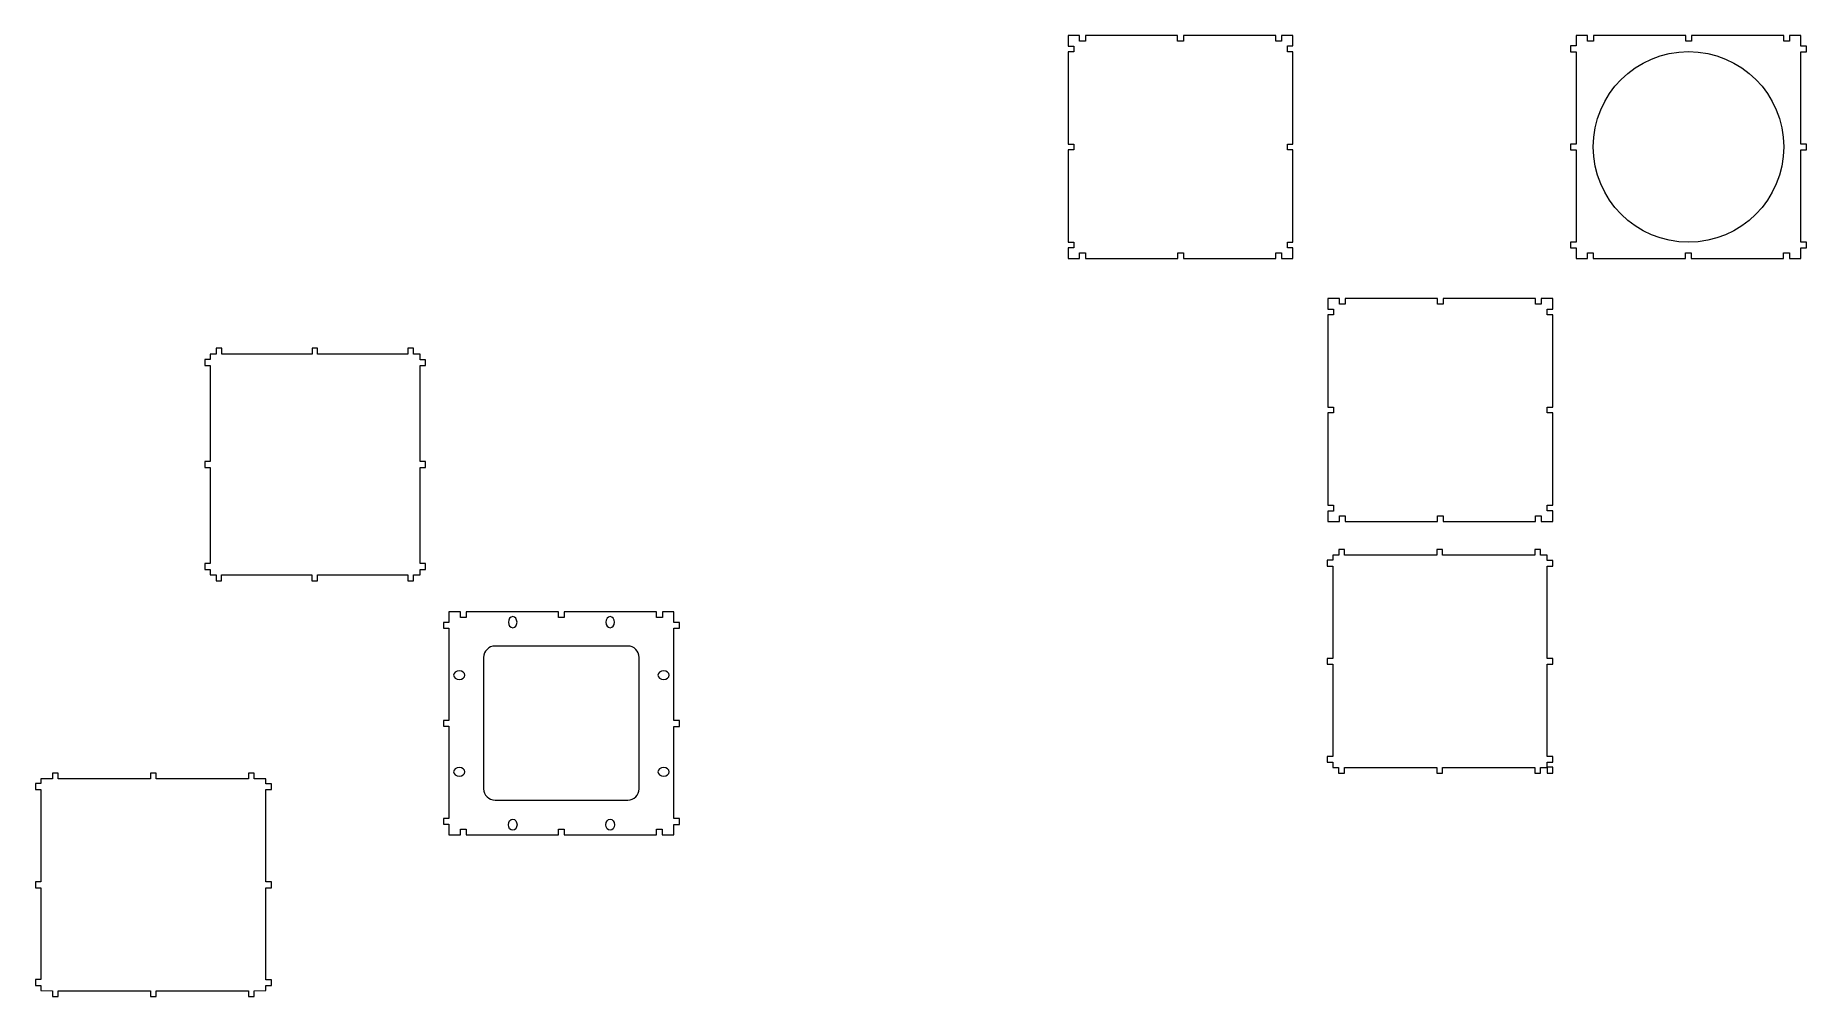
# Model space of a CAD drawing. Header units: millimetres. Extents: x -754 to 175, y -384 to 120.
import ezdxf

# ---------------------------------------------------------------- set-up
doc = ezdxf.new("R2010")
doc.units = ezdxf.units.MM
doc.header["$MEASUREMENT"] = 0
doc.layers.add('Camada 1', color=7, linetype='Continuous')

msp = doc.modelspace()

# ---------------------------------------------------------------- linework, layer by layer
at = {"layer": 'Camada 1', "lineweight": 20}
msp.add_lwpolyline([(38.9021, -266.9861), (41.8565, -266.9861), (41.8565, -263.9861), (38.9021, -263.9861), (38.9021, -266.9861)], close=True, dxfattribs=at)
msp.add_ellipse((113.0296, 61.5568), major_axis=(0, 50), ratio=1, dxfattribs=at)
at = {"layer": 'Camada 1', "lineweight": 9}
for centre in [(-503.881, -294.1129), (-452.7477, -294.1129)]:
    msp.add_ellipse(centre, major_axis=(0, 2.925), ratio=0.77087179, dxfattribs=at)
at = {"layer": 'Camada 1', "lineweight": 20}
for points in [[(-212.4806, 120.0568), (-212.4806, 120.0568), (-206.4333, 120.0568), (-206.4333, 120.0568), (-206.4333, 120.0568), (-206.4333, 120.0568), (-206.4333, 117.1022), (-206.4333, 117.1022), (-206.4333, 117.1022), (-206.4333, 117.1022), (-203.4333, 117.1022), (-203.4333, 117.1022), (-203.4333, 117.1022), (-203.4333, 117.1022), (-203.4333, 120.0568), (-203.4333, 120.0568), (-203.4333, 120.0568), (-203.4333, 120.0568), (-154.9982, 120.0568), (-154.9982, 120.0568), (-154.9982, 120.0568), (-154.9982, 120.0568), (-154.9982, 117.1022), (-154.9982, 117.1022), (-154.9982, 117.1022), (-154.9982, 117.1022), (-151.9982, 117.1022), (-151.9982, 117.1022), (-151.9982, 117.1022), (-151.9982, 117.1022), (-151.9982, 120.0568), (-151.9982, 120.0568), (-151.9982, 120.0568), (-151.9982, 120.0568), (-103.5632, 120.0568), (-103.5632, 120.0568), (-103.5632, 120.0568), (-103.5632, 120.0568), (-103.5632, 117.1022), (-103.5632, 117.1022), (-103.5632, 117.1022), (-103.5632, 117.1022), (-100.5632, 117.1022), (-100.5632, 117.1022), (-100.5632, 117.1022), (-100.5632, 117.1022), (-100.5632, 120.0568), (-100.5632, 120.0568), (-100.5632, 120.0568), (-100.5632, 120.0568), (-94.5021, 120.0568), (-94.5021, 120.0568), (-94.5021, 120.0568), (-94.5021, 120.0568), (-94.5021, 114.5094), (-94.5021, 114.5094), (-94.5021, 114.5094), (-94.5021, 114.5094), (-97.4351, 114.5094), (-97.4351, 114.5094), (-97.4351, 114.5094), (-97.4351, 114.5094), (-97.4351, 111.5094), (-97.4351, 111.5094), (-97.4351, 111.5094), (-97.4351, 111.5094), (-94.5021, 111.5094), (-94.5021, 111.5094), (-94.5021, 111.5094), (-94.5021, 111.5094), (-94.5021, 63.0743), (-94.5021, 63.0743), (-94.5021, 63.0743), (-94.5021, 63.0743), (-97.4351, 63.0743), (-97.4351, 63.0743), (-97.4351, 63.0743), (-97.4351, 63.0743), (-97.4351, 60.0743), (-97.4351, 60.0743), (-97.4351, 60.0743), (-97.4351, 60.0743), (-94.5021, 60.0743), (-94.5021, 60.0743), (-94.5021, 60.0743), (-94.5021, 60.0743), (-94.5021, 11.6393), (-94.5021, 11.6393), (-94.5021, 11.6393), (-94.5021, 11.6393), (-97.4351, 11.6393), (-97.4351, 11.6393), (-97.4351, 11.6393), (-97.4351, 11.6393), (-97.4351, 8.6393), (-97.4351, 8.6393), (-97.4351, 8.6393), (-97.4351, 8.6393), (-94.5021, 8.6393), (-94.5021, 8.6393), (-94.5021, 8.6393), (-94.5021, 8.6393), (-94.5021, 3.0568), (-94.5021, 3.0568), (-94.5021, 3.0568), (-94.5021, 3.0568), (-100.5494, 3.0568), (-100.5494, 3.0568), (-100.5494, 3.0568), (-100.5494, 3.0568), (-100.5494, 6.0114), (-100.5494, 6.0114), (-100.5494, 6.0114), (-100.5494, 6.0114), (-103.5494, 6.0114), (-103.5494, 6.0114), (-103.5494, 6.0114), (-103.5494, 6.0114), (-103.5494, 3.0568), (-103.5494, 3.0568), (-103.5494, 3.0568), (-103.5494, 3.0568), (-151.9845, 3.0568), (-151.9845, 3.0568), (-151.9845, 3.0568), (-151.9845, 3.0568), (-151.9845, 6.0114), (-151.9845, 6.0114), (-151.9845, 6.0114), (-151.9845, 6.0114), (-154.9845, 6.0114), (-154.9845, 6.0114), (-154.9845, 6.0114), (-154.9845, 6.0114), (-154.9845, 3.0568), (-154.9845, 3.0568), (-154.9845, 3.0568), (-154.9845, 3.0568), (-203.4195, 3.0568), (-203.4195, 3.0568), (-203.4195, 3.0568), (-203.4195, 3.0568), (-203.4195, 6.0114), (-203.4195, 6.0114), (-203.4195, 6.0114), (-203.4195, 6.0114), (-206.4195, 6.0114), (-206.4195, 6.0114), (-206.4195, 6.0114), (-206.4195, 6.0114), (-206.4195, 3.0568), (-206.4195, 3.0568), (-206.4195, 3.0568), (-206.4195, 3.0568), (-212.4806, 3.0568), (-212.4806, 3.0568), (-212.4806, 3.0568), (-212.4806, 3.0568), (-212.4806, 8.6042), (-212.4806, 8.6042), (-212.4806, 8.6042), (-212.4806, 8.6042), (-209.5259, 8.6042), (-209.5259, 8.6042), (-209.5259, 8.6042), (-209.5259, 8.6042), (-209.5259, 11.6042), (-209.5259, 11.6042), (-209.5259, 11.6042), (-209.5259, 11.6042), (-212.4806, 11.6042), (-212.4806, 11.6042), (-212.4806, 11.6042), (-212.4806, 11.6042), (-212.4806, 60.0393), (-212.4806, 60.0393), (-212.4806, 60.0393), (-212.4806, 60.0393), (-209.5259, 60.0393), (-209.5259, 60.0393), (-209.5259, 60.0393), (-209.5259, 60.0393), (-209.5259, 63.0393), (-209.5259, 63.0393), (-209.5259, 63.0393), (-209.5259, 63.0393), (-212.4806, 63.0393), (-212.4806, 63.0393), (-212.4806, 63.0393), (-212.4806, 63.0393), (-212.4806, 111.4743), (-212.4806, 111.4743), (-212.4806, 111.4743), (-212.4806, 111.4743), (-209.5259, 111.4743), (-209.5259, 111.4743), (-209.5259, 111.4743), (-209.5259, 111.4743), (-209.5259, 114.4743), (-209.5259, 114.4743), (-209.5259, 114.4743), (-209.5259, 114.4743), (-212.4806, 114.4743), (-212.4806, 114.4743), (-212.4806, 114.4743), (-212.4806, 114.4743), (-212.4806, 120.0568), (-212.4806, 120.0568)], [(54.0295, 120.0568), (54.0295, 120.0568), (60.1121, 120.0568), (60.1121, 120.0568), (60.1121, 120.0568), (60.1121, 120.0568), (60.1121, 117.1022), (60.1121, 117.1022), (60.1121, 117.1022), (60.1121, 117.1022), (63.1121, 117.1022), (63.1121, 117.1022), (63.1121, 117.1022), (63.1121, 117.1022), (63.1121, 120.0568), (63.1121, 120.0568), (63.1121, 120.0568), (63.1121, 120.0568), (111.5471, 120.0568), (111.5471, 120.0568), (111.5471, 120.0568), (111.5471, 120.0568), (111.5471, 117.1022), (111.5471, 117.1022), (111.5471, 117.1022), (111.5471, 117.1022), (114.5471, 117.1022), (114.5471, 117.1022), (114.5471, 117.1022), (114.5471, 117.1022), (114.5471, 120.0568), (114.5471, 120.0568), (114.5471, 120.0568), (114.5471, 120.0568), (162.9822, 120.0568), (162.9822, 120.0568), (162.9822, 120.0568), (162.9822, 120.0568), (162.9822, 117.1022), (162.9822, 117.1022), (162.9822, 117.1022), (162.9822, 117.1022), (165.9822, 117.1022), (165.9822, 117.1022), (165.9822, 117.1022), (165.9822, 117.1022), (165.9822, 120.0568), (165.9822, 120.0568), (165.9822, 120.0568), (165.9822, 120.0568), (172.0295, 120.0568), (172.0295, 120.0568), (172.0295, 120.0568), (172.0295, 120.0568), (172.0295, 114.4743), (172.0295, 114.4743), (172.0295, 114.4743), (172.0295, 114.4743), (174.9842, 114.4743), (174.9842, 114.4743), (174.9842, 114.4743), (174.9842, 114.4743), (174.9842, 111.4743), (174.9842, 111.4743), (174.9842, 111.4743), (174.9842, 111.4743), (172.0295, 111.4743), (172.0295, 111.4743), (172.0295, 111.4743), (172.0295, 111.4743), (172.0295, 63.0393), (172.0295, 63.0393), (172.0295, 63.0393), (172.0295, 63.0393), (174.9842, 63.0393), (174.9842, 63.0393), (174.9842, 63.0393), (174.9842, 63.0393), (174.9842, 60.0393), (174.9842, 60.0393), (174.9842, 60.0393), (174.9842, 60.0393), (172.0295, 60.0393), (172.0295, 60.0393), (172.0295, 60.0393), (172.0295, 60.0393), (172.0295, 11.6042), (172.0295, 11.6042), (172.0295, 11.6042), (172.0295, 11.6042), (174.9842, 11.6042), (174.9842, 11.6042), (174.9842, 11.6042), (174.9842, 11.6042), (174.9842, 8.6042), (174.9842, 8.6042), (174.9842, 8.6042), (174.9842, 8.6042), (172.0295, 8.6042), (172.0295, 8.6042), (172.0295, 8.6042), (172.0295, 8.6042), (172.0295, 3.0568), (172.0295, 3.0568), (172.0295, 3.0568), (172.0295, 3.0568), (165.9469, 3.0568), (165.9469, 3.0568), (165.9469, 3.0568), (165.9469, 3.0568), (165.9469, 6.0114), (165.9469, 6.0114), (165.9469, 6.0114), (165.9469, 6.0114), (162.9469, 6.0114), (162.9469, 6.0114), (162.9469, 6.0114), (162.9469, 6.0114), (162.9469, 3.0568), (162.9469, 3.0568), (162.9469, 3.0568), (162.9469, 3.0568), (114.5119, 3.0568), (114.5119, 3.0568), (114.5119, 3.0568), (114.5119, 3.0568), (114.5119, 6.0114), (114.5119, 6.0114), (114.5119, 6.0114), (114.5119, 6.0114), (111.5119, 6.0114), (111.5119, 6.0114), (111.5119, 6.0114), (111.5119, 6.0114), (111.5119, 3.0568), (111.5119, 3.0568), (111.5119, 3.0568), (111.5119, 3.0568), (63.0768, 3.0568), (63.0768, 3.0568), (63.0768, 3.0568), (63.0768, 3.0568), (63.0768, 6.0114), (63.0768, 6.0114), (63.0768, 6.0114), (63.0768, 6.0114), (60.0768, 6.0114), (60.0768, 6.0114), (60.0768, 6.0114), (60.0768, 6.0114), (60.0768, 3.0568), (60.0768, 3.0568), (60.0768, 3.0568), (60.0768, 3.0568), (54.0295, 3.0568), (54.0295, 3.0568), (54.0295, 3.0568), (54.0295, 3.0568), (54.0295, 8.6393), (54.0295, 8.6393), (54.0295, 8.6393), (54.0295, 8.6393), (51.075, 8.6393), (51.075, 8.6393), (51.075, 8.6393), (51.075, 8.6393), (51.075, 11.6393), (51.075, 11.6393), (51.075, 11.6393), (51.075, 11.6393), (54.0295, 11.6393), (54.0295, 11.6393), (54.0295, 11.6393), (54.0295, 11.6393), (54.0295, 60.0743), (54.0295, 60.0743), (54.0295, 60.0743), (54.0295, 60.0743), (51.075, 60.0743), (51.075, 60.0743), (51.075, 60.0743), (51.075, 60.0743), (51.075, 63.0743), (51.075, 63.0743), (51.075, 63.0743), (51.075, 63.0743), (54.0295, 63.0743), (54.0295, 63.0743), (54.0295, 63.0743), (54.0295, 63.0743), (54.0295, 111.5094), (54.0295, 111.5094), (54.0295, 111.5094), (54.0295, 111.5094), (51.075, 111.5094), (51.075, 111.5094), (51.075, 111.5094), (51.075, 111.5094), (51.075, 114.5094), (51.075, 114.5094), (51.075, 114.5094), (51.075, 114.5094), (54.0295, 114.5094), (54.0295, 114.5094), (54.0295, 114.5094), (54.0295, 114.5094), (54.0295, 120.0568), (54.0295, 120.0568)], [(-76.1219, -18.0407), (-76.1219, -18.0407), (-70.0746, -18.0407), (-70.0746, -18.0407), (-70.0746, -18.0407), (-70.0746, -18.0407), (-70.0746, -20.9953), (-70.0746, -20.9953), (-70.0746, -20.9953), (-70.0746, -20.9953), (-67.0746, -20.9953), (-67.0746, -20.9953), (-67.0746, -20.9953), (-67.0746, -20.9953), (-67.0746, -18.0407), (-67.0746, -18.0407), (-67.0746, -18.0407), (-67.0746, -18.0407), (-18.6395, -18.0407), (-18.6395, -18.0407), (-18.6395, -18.0407), (-18.6395, -18.0407), (-18.6395, -20.9953), (-18.6395, -20.9953), (-18.6395, -20.9953), (-18.6395, -20.9953), (-15.6395, -20.9953), (-15.6395, -20.9953), (-15.6395, -20.9953), (-15.6395, -20.9953), (-15.6395, -18.0407), (-15.6395, -18.0407), (-15.6395, -18.0407), (-15.6395, -18.0407), (32.7955, -18.0407), (32.7955, -18.0407), (32.7955, -18.0407), (32.7955, -18.0407), (32.7955, -20.9953), (32.7955, -20.9953), (32.7955, -20.9953), (32.7955, -20.9953), (35.7955, -20.9953), (35.7955, -20.9953), (35.7955, -20.9953), (35.7955, -20.9953), (35.7955, -18.0407), (35.7955, -18.0407), (35.7955, -18.0407), (35.7955, -18.0407), (41.8566, -18.0407), (41.8566, -18.0407), (41.8566, -18.0407), (41.8566, -18.0407), (41.8566, -23.5881), (41.8566, -23.5881), (41.8566, -23.5881), (41.8566, -23.5881), (38.9236, -23.5881), (38.9236, -23.5881), (38.9236, -23.5881), (38.9236, -23.5881), (38.9236, -26.5881), (38.9236, -26.5881), (38.9236, -26.5881), (38.9236, -26.5881), (41.8566, -26.5881), (41.8566, -26.5881), (41.8566, -26.5881), (41.8566, -26.5881), (41.8566, -75.0232), (41.8566, -75.0232), (41.8566, -75.0232), (41.8566, -75.0232), (38.9236, -75.0232), (38.9236, -75.0232), (38.9236, -75.0232), (38.9236, -75.0232), (38.9236, -78.0232), (38.9236, -78.0232), (38.9236, -78.0232), (38.9236, -78.0232), (41.8566, -78.0232), (41.8566, -78.0232), (41.8566, -78.0232), (41.8566, -78.0232), (41.8566, -126.4582), (41.8566, -126.4582), (41.8566, -126.4582), (41.8566, -126.4582), (38.9236, -126.4582), (38.9236, -126.4582), (38.9236, -126.4582), (38.9236, -126.4582), (38.9236, -129.4582), (38.9236, -129.4582), (38.9236, -129.4582), (38.9236, -129.4582), (41.8566, -129.4582), (41.8566, -129.4582), (41.8566, -129.4582), (41.8566, -129.4582), (41.8566, -135.0407), (41.8566, -135.0407), (41.8566, -135.0407), (41.8566, -135.0407), (35.8093, -135.0407), (35.8093, -135.0407), (35.8093, -135.0407), (35.8093, -135.0407), (35.8093, -132.0861), (35.8093, -132.0861), (35.8093, -132.0861), (35.8093, -132.0861), (32.8093, -132.0861), (32.8093, -132.0861), (32.8093, -132.0861), (32.8093, -132.0861), (32.8093, -135.0407), (32.8093, -135.0407), (32.8093, -135.0407), (32.8093, -135.0407), (-15.6258, -135.0407), (-15.6258, -135.0407), (-15.6258, -135.0407), (-15.6258, -135.0407), (-15.6258, -132.0861), (-15.6258, -132.0861), (-15.6258, -132.0861), (-15.6258, -132.0861), (-18.6258, -132.0861), (-18.6258, -132.0861), (-18.6258, -132.0861), (-18.6258, -132.0861), (-18.6258, -135.0407), (-18.6258, -135.0407), (-18.6258, -135.0407), (-18.6258, -135.0407), (-67.0608, -135.0407), (-67.0608, -135.0407), (-67.0608, -135.0407), (-67.0608, -135.0407), (-67.0608, -132.0861), (-67.0608, -132.0861), (-67.0608, -132.0861), (-67.0608, -132.0861), (-70.0608, -132.0861), (-70.0608, -132.0861), (-70.0608, -132.0861), (-70.0608, -132.0861), (-70.0608, -135.0407), (-70.0608, -135.0407), (-70.0608, -135.0407), (-70.0608, -135.0407), (-76.1219, -135.0407), (-76.1219, -135.0407), (-76.1219, -135.0407), (-76.1219, -135.0407), (-76.1219, -129.4933), (-76.1219, -129.4933), (-76.1219, -129.4933), (-76.1219, -129.4933), (-73.1672, -129.4933), (-73.1672, -129.4933), (-73.1672, -129.4933), (-73.1672, -129.4933), (-73.1672, -126.4933), (-73.1672, -126.4933), (-73.1672, -126.4933), (-73.1672, -126.4933), (-76.1219, -126.4933), (-76.1219, -126.4933), (-76.1219, -126.4933), (-76.1219, -126.4933), (-76.1219, -78.0582), (-76.1219, -78.0582), (-76.1219, -78.0582), (-76.1219, -78.0582), (-73.1672, -78.0582), (-73.1672, -78.0582), (-73.1672, -78.0582), (-73.1672, -78.0582), (-73.1672, -75.0582), (-73.1672, -75.0582), (-73.1672, -75.0582), (-73.1672, -75.0582), (-76.1219, -75.0582), (-76.1219, -75.0582), (-76.1219, -75.0582), (-76.1219, -75.0582), (-76.1219, -26.6232), (-76.1219, -26.6232), (-76.1219, -26.6232), (-76.1219, -26.6232), (-73.1672, -26.6232), (-73.1672, -26.6232), (-73.1672, -26.6232), (-73.1672, -26.6232), (-73.1672, -23.6232), (-73.1672, -23.6232), (-73.1672, -23.6232), (-73.1672, -23.6232), (-76.1219, -23.6232), (-76.1219, -23.6232), (-76.1219, -23.6232), (-76.1219, -23.6232), (-76.1219, -18.0407), (-76.1219, -18.0407)], [(-528.2318, -182.4714), (-528.2318, -182.4714), (-479.7968, -182.4714), (-479.7968, -182.4714), (-479.7968, -182.4714), (-479.7968, -182.4714), (-479.7968, -185.426), (-479.7968, -185.426), (-479.7968, -185.426), (-479.7968, -185.426), (-476.7968, -185.426), (-476.7968, -185.426), (-476.7968, -185.426), (-476.7968, -185.426), (-476.7968, -182.4714), (-476.7968, -182.4714), (-476.7968, -182.4714), (-476.7968, -182.4714), (-428.3617, -182.4714), (-428.3617, -182.4714), (-428.3617, -182.4714), (-428.3617, -182.4714), (-428.3617, -185.426), (-428.3617, -185.426), (-428.3617, -185.426), (-428.3617, -185.426), (-425.3617, -185.426), (-425.3617, -185.426), (-425.3617, -185.426), (-425.3617, -185.426), (-425.3617, -182.4714), (-425.3617, -182.4714), (-425.3617, -182.4714), (-425.3617, -182.4714), (-419.3144, -182.4714), (-419.3144, -182.4714), (-419.3144, -182.4714), (-419.3144, -182.4714), (-419.3144, -188.0539), (-419.3144, -188.0539), (-419.3144, -188.0539), (-419.3144, -188.0539), (-416.3597, -188.0539), (-416.3597, -188.0539), (-416.3597, -188.0539), (-416.3597, -188.0539), (-416.3597, -191.0539), (-416.3597, -191.0539), (-416.3597, -191.0539), (-416.3597, -191.0539), (-419.3144, -191.0539), (-419.3144, -191.0539), (-419.3144, -191.0539), (-419.3144, -191.0539), (-419.3144, -239.4889), (-419.3144, -239.4889), (-419.3144, -239.4889), (-419.3144, -239.4889), (-416.3597, -239.4889), (-416.3597, -239.4889), (-416.3597, -239.4889), (-416.3597, -239.4889), (-416.3597, -242.4889), (-416.3597, -242.4889), (-416.3597, -242.4889), (-416.3597, -242.4889), (-419.3144, -242.4889), (-419.3144, -242.4889), (-419.3144, -242.4889), (-419.3144, -242.4889), (-419.3144, -290.924), (-419.3144, -290.924), (-419.3144, -290.924), (-419.3144, -290.924), (-416.3597, -290.924), (-416.3597, -290.924), (-416.3597, -290.924), (-416.3597, -290.924), (-416.3597, -293.924), (-416.3597, -293.924), (-416.3597, -293.924), (-416.3597, -293.924), (-419.3144, -293.924), (-419.3144, -293.924), (-419.3144, -293.924), (-419.3144, -293.924), (-419.3144, -299.4714), (-419.3144, -299.4714), (-419.3144, -299.4714), (-419.3144, -299.4714), (-425.397, -299.4714), (-425.397, -299.4714), (-425.397, -299.4714), (-425.397, -299.4714), (-425.397, -296.5168), (-425.397, -296.5168), (-425.397, -296.5168), (-425.397, -296.5168), (-428.397, -296.5168), (-428.397, -296.5168), (-428.397, -296.5168), (-428.397, -296.5168), (-428.397, -299.4714), (-428.397, -299.4714), (-428.397, -299.4714), (-428.397, -299.4714), (-476.832, -299.4714), (-476.832, -299.4714), (-476.832, -299.4714), (-476.832, -299.4714), (-476.832, -296.5168), (-476.832, -296.5168), (-476.832, -296.5168), (-476.832, -296.5168), (-479.832, -296.5168), (-479.832, -296.5168), (-479.832, -296.5168), (-479.832, -296.5168), (-479.832, -299.4714), (-479.832, -299.4714), (-479.832, -299.4714), (-479.832, -299.4714), (-528.2671, -299.4714), (-528.2671, -299.4714), (-528.2671, -299.4714), (-528.2671, -299.4714), (-528.2671, -296.5168), (-528.2671, -296.5168), (-528.2671, -296.5168), (-528.2671, -296.5168), (-531.2671, -296.5168), (-531.2671, -296.5168), (-531.2671, -296.5168), (-531.2671, -296.5168), (-531.2671, -299.4714), (-531.2671, -299.4714), (-531.2671, -299.4714), (-531.2671, -299.4714), (-537.3144, -299.4714), (-537.3144, -299.4714), (-537.3144, -299.4714), (-537.3144, -299.4714), (-537.3144, -293.8889), (-537.3144, -293.8889), (-537.3144, -293.8889), (-537.3144, -293.8889), (-540.2689, -293.8889), (-540.2689, -293.8889), (-540.2689, -293.8889), (-540.2689, -293.8889), (-540.2689, -290.8889), (-540.2689, -290.8889), (-540.2689, -290.8889), (-540.2689, -290.8889), (-537.3144, -290.8889), (-537.3144, -290.8889), (-537.3144, -290.8889), (-537.3144, -290.8889), (-537.3144, -242.4539), (-537.3144, -242.4539), (-537.3144, -242.4539), (-537.3144, -242.4539), (-540.2689, -242.4539), (-540.2689, -242.4539), (-540.2689, -242.4539), (-540.2689, -242.4539), (-540.2689, -239.4539), (-540.2689, -239.4539), (-540.2689, -239.4539), (-540.2689, -239.4539), (-537.3144, -239.4539), (-537.3144, -239.4539), (-537.3144, -239.4539), (-537.3144, -239.4539), (-537.3144, -191.0188), (-537.3144, -191.0188), (-537.3144, -191.0188), (-537.3144, -191.0188), (-540.2689, -191.0188), (-540.2689, -191.0188), (-540.2689, -191.0188), (-540.2689, -191.0188), (-540.2689, -188.0188), (-540.2689, -188.0188), (-540.2689, -188.0188), (-540.2689, -188.0188), (-537.3144, -188.0188), (-537.3144, -188.0188), (-537.3144, -188.0188), (-537.3144, -188.0188), (-537.3144, -182.4714), (-537.3144, -182.4714), (-537.3144, -182.4714), (-537.3144, -182.4714), (-531.2318, -182.4714), (-531.2318, -182.4714), (-531.2318, -182.4714), (-531.2318, -182.4714), (-531.2318, -185.426), (-531.2318, -185.426), (-531.2318, -185.426), (-531.2318, -185.426), (-528.2318, -185.426), (-528.2318, -185.426), (-528.2318, -185.426), (-528.2318, -185.426), (-528.2318, -182.4714), (-528.2318, -182.4714)]]:
    msp.add_open_spline(points, degree=3, knots=[0, 0, 0, 0, 0.01886792, 0.01886792, 0.01886792, 0.01886792, 0.03773585, 0.03773585, 0.03773585, 0.03773585, 0.05660377, 0.05660377, 0.05660377, 0.05660377, 0.0754717, 0.0754717, 0.0754717, 0.0754717, 0.09433962, 0.09433962, 0.09433962, 0.09433962, 0.11320755, 0.11320755, 0.11320755, 0.11320755, 0.13207547, 0.13207547, 0.13207547, 0.13207547, 0.1509434, 0.1509434, 0.1509434, 0.1509434, 0.16981132, 0.16981132, 0.16981132, 0.16981132, 0.18867925, 0.18867925, 0.18867925, 0.18867925, 0.20754717, 0.20754717, 0.20754717, 0.20754717, 0.22641509, 0.22641509, 0.22641509, 0.22641509, 0.24528302, 0.24528302, 0.24528302, 0.24528302, 0.26415094, 0.26415094, 0.26415094, 0.26415094, 0.28301887, 0.28301887, 0.28301887, 0.28301887, 0.30188679, 0.30188679, 0.30188679, 0.30188679, 0.32075472, 0.32075472, 0.32075472, 0.32075472, 0.33962264, 0.33962264, 0.33962264, 0.33962264, 0.35849057, 0.35849057, 0.35849057, 0.35849057, 0.37735849, 0.37735849, 0.37735849, 0.37735849, 0.39622642, 0.39622642, 0.39622642, 0.39622642, 0.41509434, 0.41509434, 0.41509434, 0.41509434, 0.43396226, 0.43396226, 0.43396226, 0.43396226, 0.45283019, 0.45283019, 0.45283019, 0.45283019, 0.47169811, 0.47169811, 0.47169811, 0.47169811, 0.49056604, 0.49056604, 0.49056604, 0.49056604, 0.50943396, 0.50943396, 0.50943396, 0.50943396, 0.52830189, 0.52830189, 0.52830189, 0.52830189, 0.54716981, 0.54716981, 0.54716981, 0.54716981, 0.56603774, 0.56603774, 0.56603774, 0.56603774, 0.58490566, 0.58490566, 0.58490566, 0.58490566, 0.60377358, 0.60377358, 0.60377358, 0.60377358, 0.62264151, 0.62264151, 0.62264151, 0.62264151, 0.64150943, 0.64150943, 0.64150943, 0.64150943, 0.66037736, 0.66037736, 0.66037736, 0.66037736, 0.67924528, 0.67924528, 0.67924528, 0.67924528, 0.69811321, 0.69811321, 0.69811321, 0.69811321, 0.71698113, 0.71698113, 0.71698113, 0.71698113, 0.73584906, 0.73584906, 0.73584906, 0.73584906, 0.75471698, 0.75471698, 0.75471698, 0.75471698, 0.77358491, 0.77358491, 0.77358491, 0.77358491, 0.79245283, 0.79245283, 0.79245283, 0.79245283, 0.81132075, 0.81132075, 0.81132075, 0.81132075, 0.83018868, 0.83018868, 0.83018868, 0.83018868, 0.8490566, 0.8490566, 0.8490566, 0.8490566, 0.86792453, 0.86792453, 0.86792453, 0.86792453, 0.88679245, 0.88679245, 0.88679245, 0.88679245, 0.90566038, 0.90566038, 0.90566038, 0.90566038, 0.9245283, 0.9245283, 0.9245283, 0.9245283, 0.94339623, 0.94339623, 0.94339623, 0.94339623, 0.96226415, 0.96226415, 0.96226415, 0.96226415, 1, 1, 1, 1], dxfattribs=at)
at = {"layer": 'Camada 1', "lineweight": 9}
for points, knots in [([(-662.5701, -47.1801), (-662.5701, -47.1801), (-659.5088, -47.1801), (-659.5088, -47.1801), (-659.5088, -47.1801), (-659.5088, -47.1801), (-659.5088, -44.1078), (-659.5088, -44.1078), (-659.5088, -44.1078), (-659.5088, -44.1078), (-656.5729, -44.1078), (-656.5729, -44.1078), (-656.5729, -44.1078), (-656.5729, -44.1078), (-656.5729, -47.1801), (-656.5729, -47.1801), (-656.5729, -47.1801), (-656.5729, -47.1801), (-609.1725, -47.1801), (-609.1725, -47.1801), (-609.1725, -47.1801), (-609.1725, -47.1801), (-609.1725, -44.1078), (-609.1725, -44.1078), (-609.1725, -44.1078), (-609.1725, -44.1078), (-606.2366, -44.1078), (-606.2366, -44.1078), (-606.2366, -44.1078), (-606.2366, -44.1078), (-606.2366, -47.1801), (-606.2366, -47.1801), (-606.2366, -47.1801), (-606.2366, -47.1801), (-558.8361, -47.1801), (-558.8361, -47.1801), (-558.8361, -47.1801), (-558.8361, -47.1801), (-558.8361, -44.1078), (-558.8361, -44.1078), (-558.8361, -44.1078), (-558.8361, -44.1078), (-555.9002, -44.1078), (-555.9002, -44.1078), (-555.9002, -44.1078), (-555.9002, -44.1078), (-555.9002, -47.1801), (-555.9002, -47.1801), (-555.9002, -47.1801), (-555.9002, -47.1801), (-552.4548, -47.1801), (-552.4548, -47.1801), (-552.4548, -47.1801), (-552.4548, -47.1801), (-552.4548, -50.0825), (-552.4548, -50.0825), (-552.4548, -50.0825), (-552.4548, -50.0825), (-549.5632, -50.0825), (-549.5632, -50.0825), (-549.5632, -50.0825), (-549.5632, -50.0825), (-549.5632, -53.202), (-549.5632, -53.202), (-549.5632, -53.202), (-549.5632, -53.202), (-552.4548, -53.202), (-552.4548, -53.202), (-552.4548, -53.202), (-552.4548, -53.202), (-552.4548, -103.5662), (-552.4548, -103.5662), (-552.4548, -103.5662), (-552.4548, -103.5662), (-549.5632, -103.5662), (-549.5632, -103.5662), (-549.5632, -103.5662), (-549.5632, -103.5662), (-549.5632, -106.6857), (-549.5632, -106.6857), (-549.5632, -106.6857), (-549.5632, -106.6857), (-552.4548, -106.6857), (-552.4548, -106.6857), (-552.4548, -106.6857), (-552.4548, -106.6857), (-552.4548, -157.0501), (-552.4548, -157.0501), (-552.4548, -157.0501), (-552.4548, -157.0501), (-549.5632, -157.0501), (-549.5632, -157.0501), (-549.5632, -157.0501), (-549.5632, -157.0501), (-549.5632, -160.1696), (-549.5632, -160.1696), (-549.5632, -160.1696), (-549.5632, -160.1696), (-552.4548, -160.1696), (-552.4548, -160.1696), (-552.4548, -160.1696), (-552.4548, -160.1696), (-552.4548, -163.0355), (-552.4548, -163.0355), (-552.4548, -163.0355), (-552.4548, -163.0355), (-555.9347, -163.0355), (-555.9347, -163.0355), (-555.9347, -163.0355), (-555.9347, -163.0355), (-555.9347, -166.1078), (-555.9347, -166.1078), (-555.9347, -166.1078), (-555.9347, -166.1078), (-558.8706, -166.1078), (-558.8706, -166.1078), (-558.8706, -166.1078), (-558.8706, -166.1078), (-558.8706, -163.0355), (-558.8706, -163.0355), (-558.8706, -163.0355), (-558.8706, -163.0355), (-606.271, -163.0355), (-606.271, -163.0355), (-606.271, -163.0355), (-606.271, -163.0355), (-606.271, -166.1078), (-606.271, -166.1078), (-606.271, -166.1078), (-606.271, -166.1078), (-609.207, -166.1078), (-609.207, -166.1078), (-609.207, -166.1078), (-609.207, -166.1078), (-609.207, -163.0355), (-609.207, -163.0355), (-609.207, -163.0355), (-609.207, -163.0355), (-656.6075, -163.0355), (-656.6075, -163.0355), (-656.6075, -163.0355), (-656.6075, -163.0355), (-656.6075, -166.1078), (-656.6075, -166.1078), (-656.6075, -166.1078), (-656.6075, -166.1078), (-659.5434, -166.1078), (-659.5434, -166.1078), (-659.5434, -166.1078), (-659.5434, -166.1078), (-659.5434, -163.0355), (-659.5434, -163.0355), (-659.5434, -163.0355), (-659.5434, -163.0355), (-662.5701, -163.0355), (-662.5701, -163.0355), (-662.5701, -163.0355), (-662.5701, -163.0355), (-662.5701, -160.1331), (-662.5701, -160.1331), (-662.5701, -160.1331), (-662.5701, -160.1331), (-665.4615, -160.1331), (-665.4615, -160.1331), (-665.4615, -160.1331), (-665.4615, -160.1331), (-665.4615, -157.0136), (-665.4615, -157.0136), (-665.4615, -157.0136), (-665.4615, -157.0136), (-662.5701, -157.0136), (-662.5701, -157.0136), (-662.5701, -157.0136), (-662.5701, -157.0136), (-662.5701, -106.6493), (-662.5701, -106.6493), (-662.5701, -106.6493), (-662.5701, -106.6493), (-665.4615, -106.6493), (-665.4615, -106.6493), (-665.4615, -106.6493), (-665.4615, -106.6493), (-665.4615, -103.53), (-665.4615, -103.53), (-665.4615, -103.53), (-665.4615, -103.53), (-662.5701, -103.5299), (-662.5701, -103.5299), (-662.5701, -103.5299), (-662.5701, -103.5299), (-662.5701, -53.1655), (-662.5701, -53.1655), (-662.5701, -53.1655), (-662.5701, -53.1655), (-665.4615, -53.1655), (-665.4615, -53.1655), (-665.4615, -53.1655), (-665.4615, -53.1655), (-665.4615, -50.0461), (-665.4615, -50.0461), (-665.4615, -50.0461), (-665.4615, -50.0461), (-662.5701, -50.046), (-662.5701, -50.046), (-662.5701, -50.046), (-662.5701, -50.046), (-662.5701, -47.1801), (-662.5701, -47.1801)], [0, 0, 0, 0, 0.01886792, 0.01886792, 0.01886792, 0.01886792, 0.03773585, 0.03773585, 0.03773585, 0.03773585, 0.05660377, 0.05660377, 0.05660377, 0.05660377, 0.0754717, 0.0754717, 0.0754717, 0.0754717, 0.09433962, 0.09433962, 0.09433962, 0.09433962, 0.11320755, 0.11320755, 0.11320755, 0.11320755, 0.13207547, 0.13207547, 0.13207547, 0.13207547, 0.1509434, 0.1509434, 0.1509434, 0.1509434, 0.16981132, 0.16981132, 0.16981132, 0.16981132, 0.18867925, 0.18867925, 0.18867925, 0.18867925, 0.20754717, 0.20754717, 0.20754717, 0.20754717, 0.22641509, 0.22641509, 0.22641509, 0.22641509, 0.24528302, 0.24528302, 0.24528302, 0.24528302, 0.26415094, 0.26415094, 0.26415094, 0.26415094, 0.28301887, 0.28301887, 0.28301887, 0.28301887, 0.30188679, 0.30188679, 0.30188679, 0.30188679, 0.32075472, 0.32075472, 0.32075472, 0.32075472, 0.33962264, 0.33962264, 0.33962264, 0.33962264, 0.35849057, 0.35849057, 0.35849057, 0.35849057, 0.37735849, 0.37735849, 0.37735849, 0.37735849, 0.39622642, 0.39622642, 0.39622642, 0.39622642, 0.41509434, 0.41509434, 0.41509434, 0.41509434, 0.43396226, 0.43396226, 0.43396226, 0.43396226, 0.45283019, 0.45283019, 0.45283019, 0.45283019, 0.47169811, 0.47169811, 0.47169811, 0.47169811, 0.49056604, 0.49056604, 0.49056604, 0.49056604, 0.50943396, 0.50943396, 0.50943396, 0.50943396, 0.52830189, 0.52830189, 0.52830189, 0.52830189, 0.54716981, 0.54716981, 0.54716981, 0.54716981, 0.56603774, 0.56603774, 0.56603774, 0.56603774, 0.58490566, 0.58490566, 0.58490566, 0.58490566, 0.60377358, 0.60377358, 0.60377358, 0.60377358, 0.62264151, 0.62264151, 0.62264151, 0.62264151, 0.64150943, 0.64150943, 0.64150943, 0.64150943, 0.66037736, 0.66037736, 0.66037736, 0.66037736, 0.67924528, 0.67924528, 0.67924528, 0.67924528, 0.69811321, 0.69811321, 0.69811321, 0.69811321, 0.71698113, 0.71698113, 0.71698113, 0.71698113, 0.73584906, 0.73584906, 0.73584906, 0.73584906, 0.75471698, 0.75471698, 0.75471698, 0.75471698, 0.77358491, 0.77358491, 0.77358491, 0.77358491, 0.79245283, 0.79245283, 0.79245283, 0.79245283, 0.81132075, 0.81132075, 0.81132075, 0.81132075, 0.83018868, 0.83018868, 0.83018868, 0.83018868, 0.8490566, 0.8490566, 0.8490566, 0.8490566, 0.86792453, 0.86792453, 0.86792453, 0.86792453, 0.88679245, 0.88679245, 0.88679245, 0.88679245, 0.90566038, 0.90566038, 0.90566038, 0.90566038, 0.9245283, 0.9245283, 0.9245283, 0.9245283, 0.94339623, 0.94339623, 0.94339623, 0.94339623, 0.96226415, 0.96226415, 0.96226415, 0.96226415, 1, 1, 1, 1]), ([(-73.6169, -152.6141), (-73.6169, -152.6141), (-70.4888, -152.6141), (-70.4888, -152.6141), (-70.4888, -152.6141), (-70.4888, -152.6141), (-70.4888, -149.6595), (-70.4888, -149.6595), (-70.4888, -149.6595), (-70.4888, -149.6595), (-67.4888, -149.6595), (-67.4888, -149.6595), (-67.4888, -149.6595), (-67.4888, -149.6595), (-67.4888, -152.6141), (-67.4888, -152.6141), (-67.4888, -152.6141), (-67.4888, -152.6141), (-19.0538, -152.6141), (-19.0538, -152.6141), (-19.0538, -152.6141), (-19.0538, -152.6141), (-19.0538, -149.6595), (-19.0538, -149.6595), (-19.0538, -149.6595), (-19.0538, -149.6595), (-16.0538, -149.6595), (-16.0538, -149.6595), (-16.0538, -149.6595), (-16.0538, -149.6595), (-16.0538, -152.6141), (-16.0538, -152.6141), (-16.0538, -152.6141), (-16.0538, -152.6141), (32.3813, -152.6141), (32.3813, -152.6141), (32.3813, -152.6141), (32.3813, -152.6141), (32.3813, -149.6595), (32.3813, -149.6595), (32.3813, -149.6595), (32.3813, -149.6595), (35.3813, -149.6595), (35.3813, -149.6595), (35.3813, -149.6595), (35.3813, -149.6595), (35.3813, -152.6141), (35.3813, -152.6141), (35.3813, -152.6141), (35.3813, -152.6141), (38.9019, -152.6141), (38.9019, -152.6141), (38.9019, -152.6141), (38.9019, -152.6141), (38.9019, -155.4053), (38.9019, -155.4053), (38.9019, -155.4053), (38.9019, -155.4053), (41.8566, -155.4053), (41.8566, -155.4053), (41.8566, -155.4053), (41.8566, -155.4053), (41.8566, -158.4053), (41.8566, -158.4053), (41.8566, -158.4053), (41.8566, -158.4053), (38.9019, -158.4053), (38.9019, -158.4053), (38.9019, -158.4053), (38.9019, -158.4053), (38.9019, -206.8403), (38.9019, -206.8403), (38.9019, -206.8403), (38.9019, -206.8403), (41.8566, -206.8403), (41.8566, -206.8403), (41.8566, -206.8403), (41.8566, -206.8403), (41.8566, -209.8403), (41.8566, -209.8403), (41.8566, -209.8403), (41.8566, -209.8403), (38.9019, -209.8403), (38.9019, -209.8403), (38.9019, -209.8403), (38.9019, -209.8403), (38.9019, -258.2754), (38.9019, -258.2754), (38.9019, -258.2754), (38.9019, -258.2754), (41.8566, -258.2754), (41.8566, -258.2754), (41.8566, -258.2754), (41.8566, -258.2754), (41.8566, -261.2754), (41.8566, -261.2754), (41.8566, -261.2754), (41.8566, -261.2754), (38.9019, -261.2754), (38.9019, -261.2754), (38.9019, -261.2754), (38.9019, -261.2754), (38.9019, -264.0315), (38.9019, -264.0315), (38.9019, -264.0315), (38.9019, -264.0315), (35.346, -264.0315), (35.346, -264.0315), (35.346, -264.0315), (35.346, -264.0315), (35.346, -266.9861), (35.346, -266.9861), (35.346, -266.9861), (35.346, -266.9861), (32.346, -266.9861), (32.346, -266.9861), (32.346, -266.9861), (32.346, -266.9861), (32.346, -264.0315), (32.346, -264.0315), (32.346, -264.0315), (32.346, -264.0315), (-16.089, -264.0315), (-16.089, -264.0315), (-16.089, -264.0315), (-16.089, -264.0315), (-16.089, -266.9861), (-16.089, -266.9861), (-16.089, -266.9861), (-16.089, -266.9861), (-19.089, -266.9861), (-19.089, -266.9861), (-19.089, -266.9861), (-19.089, -266.9861), (-19.089, -264.0315), (-19.089, -264.0315), (-19.089, -264.0315), (-19.089, -264.0315), (-67.5241, -264.0315), (-67.5241, -264.0315), (-67.5241, -264.0315), (-67.5241, -264.0315), (-67.5241, -266.9861), (-67.5241, -266.9861), (-67.5241, -266.9861), (-67.5241, -266.9861), (-70.5241, -266.9861), (-70.5241, -266.9861), (-70.5241, -266.9861), (-70.5241, -266.9861), (-70.5241, -264.0315), (-70.5241, -264.0315), (-70.5241, -264.0315), (-70.5241, -264.0315), (-73.6169, -264.0315), (-73.6169, -264.0315), (-73.6169, -264.0315), (-73.6169, -264.0315), (-73.6169, -261.2403), (-73.6169, -261.2403), (-73.6169, -261.2403), (-73.6169, -261.2403), (-76.5714, -261.2403), (-76.5714, -261.2403), (-76.5714, -261.2403), (-76.5714, -261.2403), (-76.5714, -258.2403), (-76.5714, -258.2403), (-76.5714, -258.2403), (-76.5714, -258.2403), (-73.6169, -258.2403), (-73.6169, -258.2403), (-73.6169, -258.2403), (-73.6169, -258.2403), (-73.6169, -209.8053), (-73.6169, -209.8053), (-73.6169, -209.8053), (-73.6169, -209.8053), (-76.5714, -209.8053), (-76.5714, -209.8053), (-76.5714, -209.8053), (-76.5714, -209.8053), (-76.5714, -206.8054), (-76.5714, -206.8054), (-76.5714, -206.8054), (-76.5714, -206.8054), (-73.6169, -206.8053), (-73.6169, -206.8053), (-73.6169, -206.8053), (-73.6169, -206.8053), (-73.6169, -158.3702), (-73.6169, -158.3702), (-73.6169, -158.3702), (-73.6169, -158.3702), (-76.5714, -158.3702), (-76.5714, -158.3702), (-76.5714, -158.3702), (-76.5714, -158.3702), (-76.5714, -155.3703), (-76.5714, -155.3703), (-76.5714, -155.3703), (-76.5714, -155.3703), (-73.6169, -155.3702), (-73.6169, -155.3702), (-73.6169, -155.3702), (-73.6169, -155.3702), (-73.6169, -152.6141), (-73.6169, -152.6141)], [0, 0, 0, 0, 0.01886792, 0.01886792, 0.01886792, 0.01886792, 0.03773585, 0.03773585, 0.03773585, 0.03773585, 0.05660377, 0.05660377, 0.05660377, 0.05660377, 0.0754717, 0.0754717, 0.0754717, 0.0754717, 0.09433962, 0.09433962, 0.09433962, 0.09433962, 0.11320755, 0.11320755, 0.11320755, 0.11320755, 0.13207547, 0.13207547, 0.13207547, 0.13207547, 0.1509434, 0.1509434, 0.1509434, 0.1509434, 0.16981132, 0.16981132, 0.16981132, 0.16981132, 0.18867925, 0.18867925, 0.18867925, 0.18867925, 0.20754717, 0.20754717, 0.20754717, 0.20754717, 0.22641509, 0.22641509, 0.22641509, 0.22641509, 0.24528302, 0.24528302, 0.24528302, 0.24528302, 0.26415094, 0.26415094, 0.26415094, 0.26415094, 0.28301887, 0.28301887, 0.28301887, 0.28301887, 0.30188679, 0.30188679, 0.30188679, 0.30188679, 0.32075472, 0.32075472, 0.32075472, 0.32075472, 0.33962264, 0.33962264, 0.33962264, 0.33962264, 0.35849057, 0.35849057, 0.35849057, 0.35849057, 0.37735849, 0.37735849, 0.37735849, 0.37735849, 0.39622642, 0.39622642, 0.39622642, 0.39622642, 0.41509434, 0.41509434, 0.41509434, 0.41509434, 0.43396226, 0.43396226, 0.43396226, 0.43396226, 0.45283019, 0.45283019, 0.45283019, 0.45283019, 0.47169811, 0.47169811, 0.47169811, 0.47169811, 0.49056604, 0.49056604, 0.49056604, 0.49056604, 0.50943396, 0.50943396, 0.50943396, 0.50943396, 0.52830189, 0.52830189, 0.52830189, 0.52830189, 0.54716981, 0.54716981, 0.54716981, 0.54716981, 0.56603774, 0.56603774, 0.56603774, 0.56603774, 0.58490566, 0.58490566, 0.58490566, 0.58490566, 0.60377358, 0.60377358, 0.60377358, 0.60377358, 0.62264151, 0.62264151, 0.62264151, 0.62264151, 0.64150943, 0.64150943, 0.64150943, 0.64150943, 0.66037736, 0.66037736, 0.66037736, 0.66037736, 0.67924528, 0.67924528, 0.67924528, 0.67924528, 0.69811321, 0.69811321, 0.69811321, 0.69811321, 0.71698113, 0.71698113, 0.71698113, 0.71698113, 0.73584906, 0.73584906, 0.73584906, 0.73584906, 0.75471698, 0.75471698, 0.75471698, 0.75471698, 0.77358491, 0.77358491, 0.77358491, 0.77358491, 0.79245283, 0.79245283, 0.79245283, 0.79245283, 0.81132075, 0.81132075, 0.81132075, 0.81132075, 0.83018868, 0.83018868, 0.83018868, 0.83018868, 0.8490566, 0.8490566, 0.8490566, 0.8490566, 0.86792453, 0.86792453, 0.86792453, 0.86792453, 0.88679245, 0.88679245, 0.88679245, 0.88679245, 0.90566038, 0.90566038, 0.90566038, 0.90566038, 0.9245283, 0.9245283, 0.9245283, 0.9245283, 0.94339623, 0.94339623, 0.94339623, 0.94339623, 0.96226415, 0.96226415, 0.96226415, 0.96226415, 1, 1, 1, 1]), ([(-503.8809, -184.9048), (-502.6357, -184.9048), (-501.626, -186.2143), (-501.626, -187.8298), (-501.626, -187.8298), (-501.626, -189.4452), (-502.6357, -190.7548), (-503.8809, -190.7548), (-503.8809, -190.7548), (-505.1263, -190.7548), (-506.1358, -189.4452), (-506.1358, -187.8298), (-506.1358, -187.8298), (-506.1358, -186.2143), (-505.1263, -184.9048), (-503.8809, -184.9048)], [0, 0, 0, 0, 0.2, 0.2, 0.2, 0.2, 0.4, 0.4, 0.4, 0.4, 0.6, 0.6, 0.6, 0.6, 1, 1, 1, 1]), ([(-452.7477, -184.9048), (-451.5023, -184.9048), (-450.4928, -186.2143), (-450.4928, -187.8298), (-450.4928, -187.8298), (-450.4928, -189.4452), (-451.5023, -190.7548), (-452.7477, -190.7548), (-452.7477, -190.7548), (-453.9929, -190.7548), (-455.0026, -189.4452), (-455.0026, -187.8298), (-455.0026, -187.8298), (-455.0026, -186.2143), (-453.9929, -184.9048), (-452.7477, -184.9048)], [0, 0, 0, 0, 0.2, 0.2, 0.2, 0.2, 0.4, 0.4, 0.4, 0.4, 0.6, 0.6, 0.6, 0.6, 1, 1, 1, 1]), ([(-513.1332, -200.3305), (-513.1332, -200.3305), (-443.4953, -200.3305), (-443.4953, -200.3305), (-443.4953, -200.3305), (-440.2011, -200.3305), (-437.5059, -203.0257), (-437.5059, -206.32), (-437.5059, -206.32), (-437.5059, -206.32), (-437.5059, -275.2661), (-437.5059, -275.2661), (-437.5059, -275.2661), (-437.5059, -278.5603), (-440.2011, -281.2555), (-443.4953, -281.2555), (-443.4953, -281.2555), (-443.4953, -281.2555), (-513.1332, -281.2555), (-513.1332, -281.2555), (-513.1332, -281.2555), (-516.4274, -281.2555), (-519.1226, -278.5603), (-519.1226, -275.2661), (-519.1226, -275.2661), (-519.1226, -275.2661), (-519.1226, -206.32), (-519.1226, -206.32), (-519.1226, -206.32), (-519.1226, -203.0257), (-516.4274, -200.3305), (-513.1332, -200.3305)], [0, 0, 0, 0, 0.11111111, 0.11111111, 0.11111111, 0.11111111, 0.22222222, 0.22222222, 0.22222222, 0.22222222, 0.33333333, 0.33333333, 0.33333333, 0.33333333, 0.44444444, 0.44444444, 0.44444444, 0.44444444, 0.55555556, 0.55555556, 0.55555556, 0.55555556, 0.66666667, 0.66666667, 0.66666667, 0.66666667, 0.77777778, 0.77777778, 0.77777778, 0.77777778, 1, 1, 1, 1]), ([(-534.8601, -215.6213), (-534.8601, -214.3866), (-533.5394, -213.3856), (-531.9101, -213.3856), (-531.9101, -213.3856), (-530.2808, -213.3856), (-528.9601, -214.3866), (-528.9601, -215.6213), (-528.9601, -215.6213), (-528.9601, -216.8561), (-530.2808, -217.8571), (-531.9101, -217.8571), (-531.9101, -217.8571), (-533.5394, -217.8571), (-534.8601, -216.8561), (-534.8601, -215.6213)], [0, 0, 0, 0, 0.2, 0.2, 0.2, 0.2, 0.4, 0.4, 0.4, 0.4, 0.6, 0.6, 0.6, 0.6, 1, 1, 1, 1]), ([(-427.6685, -215.6213), (-427.6685, -214.3866), (-426.3478, -213.3856), (-424.7185, -213.3856), (-424.7185, -213.3856), (-423.0892, -213.3856), (-421.7685, -214.3866), (-421.7685, -215.6213), (-421.7685, -215.6213), (-421.7685, -216.8561), (-423.0892, -217.8571), (-424.7185, -217.8571), (-424.7185, -217.8571), (-426.3478, -217.8571), (-427.6685, -216.8561), (-427.6685, -215.6213)], [0, 0, 0, 0, 0.2, 0.2, 0.2, 0.2, 0.4, 0.4, 0.4, 0.4, 0.6, 0.6, 0.6, 0.6, 1, 1, 1, 1]), ([(-751.4902, -270.0584), (-751.4902, -270.0584), (-745.2924, -270.0584), (-745.2924, -270.0584), (-745.2924, -270.0584), (-745.2924, -270.0584), (-745.2924, -266.9861), (-745.2924, -266.9861), (-745.2924, -266.9861), (-745.2924, -266.9861), (-742.2998, -266.9861), (-742.2998, -266.9861), (-742.2998, -266.9861), (-742.2998, -266.9861), (-742.3565, -270.0584), (-742.3565, -270.0584), (-742.3565, -270.0584), (-742.3565, -270.0584), (-693.8896, -270.0584), (-693.8896, -270.0584), (-693.8896, -270.0584), (-693.8896, -270.0584), (-693.8896, -266.9861), (-693.8896, -266.9861), (-693.8896, -266.9861), (-693.8896, -266.9861), (-690.897, -266.9861), (-690.897, -266.9861), (-690.897, -266.9861), (-690.897, -266.9861), (-690.9537, -270.0584), (-690.9537, -270.0584), (-690.9537, -270.0584), (-690.9537, -270.0584), (-642.4224, -270.0584), (-642.4224, -270.0584), (-642.4224, -270.0584), (-642.4224, -270.0584), (-642.4224, -266.9861), (-642.4224, -266.9861), (-642.4224, -266.9861), (-642.4224, -266.9861), (-639.4865, -266.9861), (-639.4865, -266.9861), (-639.4865, -266.9861), (-639.4865, -266.9861), (-639.4865, -270.0584), (-639.4865, -270.0584), (-639.4865, -270.0584), (-639.4865, -270.0584), (-633.4707, -270.0584), (-633.4707, -270.0584), (-633.4707, -270.0584), (-633.4707, -270.0584), (-633.4707, -272.6863), (-633.4707, -272.6863), (-633.4707, -272.6863), (-633.4707, -272.6863), (-630.516, -272.6863), (-630.516, -272.6863), (-630.516, -272.6863), (-630.516, -272.6863), (-630.516, -275.6863), (-630.516, -275.6863), (-630.516, -275.6863), (-630.516, -275.6863), (-633.4076, -275.6863), (-633.4076, -275.6863), (-633.4076, -275.6863), (-633.4076, -275.6863), (-633.4076, -324.1213), (-633.4076, -324.1213), (-633.4076, -324.1213), (-633.4076, -324.1213), (-630.516, -324.1213), (-630.516, -324.1213), (-630.516, -324.1213), (-630.516, -324.1213), (-630.516, -327.2409), (-630.516, -327.2409), (-630.516, -327.2409), (-630.516, -327.2409), (-633.4076, -327.2409), (-633.4076, -327.2409), (-633.4076, -327.2409), (-633.4076, -327.2409), (-633.4076, -375.4369), (-633.4076, -375.4369), (-633.4076, -375.4369), (-633.4076, -375.4369), (-630.516, -375.4369), (-630.516, -375.4369), (-630.516, -375.4369), (-630.516, -375.4369), (-630.516, -378.5564), (-630.516, -378.5564), (-630.516, -378.5564), (-630.516, -378.5564), (-633.4076, -378.5564), (-633.4076, -378.5564), (-633.4076, -378.5564), (-633.4076, -378.5564), (-633.4707, -381.1492), (-633.4707, -381.1492), (-633.4707, -381.1492), (-633.4707, -381.1492), (-639.518, -381.2124), (-639.518, -381.2124), (-639.518, -381.2124), (-639.518, -381.2124), (-639.518, -384.2847), (-639.518, -384.2847), (-639.518, -384.2847), (-639.518, -384.2847), (-642.4539, -384.2847), (-642.4539, -384.2847), (-642.4539, -384.2847), (-642.4539, -384.2847), (-642.4539, -381.2124), (-642.4539, -381.2124), (-642.4539, -381.2124), (-642.4539, -381.2124), (-690.9851, -381.2124), (-690.9851, -381.2124), (-690.9851, -381.2124), (-690.9851, -381.2124), (-690.9851, -384.2847), (-690.9851, -384.2847), (-690.9851, -384.2847), (-690.9851, -384.2847), (-693.9211, -384.2847), (-693.9211, -384.2847), (-693.9211, -384.2847), (-693.9211, -384.2847), (-693.9211, -381.2124), (-693.9211, -381.2124), (-693.9211, -381.2124), (-693.9211, -381.2124), (-742.3881, -381.2124), (-742.3881, -381.2124), (-742.3881, -381.2124), (-742.3881, -381.2124), (-742.3881, -384.2847), (-742.3881, -384.2847), (-742.3881, -384.2847), (-742.3881, -384.2847), (-745.324, -384.2847), (-745.324, -384.2847), (-745.324, -384.2847), (-745.324, -384.2847), (-745.324, -381.2124), (-745.324, -381.2124), (-745.324, -381.2124), (-745.324, -381.2124), (-751.4666, -381.1492), (-751.4666, -381.1492), (-751.4666, -381.1492), (-751.4666, -381.1492), (-751.4076, -378.5199), (-751.4076, -378.5199), (-751.4076, -378.5199), (-751.4076, -378.5199), (-754.299, -378.5199), (-754.299, -378.5199), (-754.299, -378.5199), (-754.299, -378.5199), (-754.299, -375.4004), (-754.299, -375.4004), (-754.299, -375.4004), (-754.299, -375.4004), (-751.4076, -375.4004), (-751.4076, -375.4004), (-751.4076, -375.4004), (-751.4076, -375.4004), (-751.4076, -327.2044), (-751.4076, -327.2044), (-751.4076, -327.2044), (-751.4076, -327.2044), (-754.299, -327.2044), (-754.299, -327.2044), (-754.299, -327.2044), (-754.299, -327.2044), (-754.299, -324.0851), (-754.299, -324.0851), (-754.299, -324.0851), (-754.299, -324.0851), (-751.4076, -324.085), (-751.4076, -324.085), (-751.4076, -324.085), (-751.4076, -324.085), (-751.4076, -275.6498), (-751.4076, -275.6498), (-751.4076, -275.6498), (-751.4076, -275.6498), (-754.299, -275.6498), (-754.299, -275.6498), (-754.299, -275.6498), (-754.299, -275.6498), (-754.299, -272.5304), (-754.299, -272.5304), (-754.299, -272.5304), (-754.299, -272.5304), (-751.4737, -272.5304), (-751.4737, -272.5304), (-751.4737, -272.5304), (-751.4737, -272.5304), (-751.4902, -270.0584), (-751.4902, -270.0584)], [0, 0, 0, 0, 0.01886792, 0.01886792, 0.01886792, 0.01886792, 0.03773585, 0.03773585, 0.03773585, 0.03773585, 0.05660377, 0.05660377, 0.05660377, 0.05660377, 0.0754717, 0.0754717, 0.0754717, 0.0754717, 0.09433962, 0.09433962, 0.09433962, 0.09433962, 0.11320755, 0.11320755, 0.11320755, 0.11320755, 0.13207547, 0.13207547, 0.13207547, 0.13207547, 0.1509434, 0.1509434, 0.1509434, 0.1509434, 0.16981132, 0.16981132, 0.16981132, 0.16981132, 0.18867925, 0.18867925, 0.18867925, 0.18867925, 0.20754717, 0.20754717, 0.20754717, 0.20754717, 0.22641509, 0.22641509, 0.22641509, 0.22641509, 0.24528302, 0.24528302, 0.24528302, 0.24528302, 0.26415094, 0.26415094, 0.26415094, 0.26415094, 0.28301887, 0.28301887, 0.28301887, 0.28301887, 0.30188679, 0.30188679, 0.30188679, 0.30188679, 0.32075472, 0.32075472, 0.32075472, 0.32075472, 0.33962264, 0.33962264, 0.33962264, 0.33962264, 0.35849057, 0.35849057, 0.35849057, 0.35849057, 0.37735849, 0.37735849, 0.37735849, 0.37735849, 0.39622642, 0.39622642, 0.39622642, 0.39622642, 0.41509434, 0.41509434, 0.41509434, 0.41509434, 0.43396226, 0.43396226, 0.43396226, 0.43396226, 0.45283019, 0.45283019, 0.45283019, 0.45283019, 0.47169811, 0.47169811, 0.47169811, 0.47169811, 0.49056604, 0.49056604, 0.49056604, 0.49056604, 0.50943396, 0.50943396, 0.50943396, 0.50943396, 0.52830189, 0.52830189, 0.52830189, 0.52830189, 0.54716981, 0.54716981, 0.54716981, 0.54716981, 0.56603774, 0.56603774, 0.56603774, 0.56603774, 0.58490566, 0.58490566, 0.58490566, 0.58490566, 0.60377358, 0.60377358, 0.60377358, 0.60377358, 0.62264151, 0.62264151, 0.62264151, 0.62264151, 0.64150943, 0.64150943, 0.64150943, 0.64150943, 0.66037736, 0.66037736, 0.66037736, 0.66037736, 0.67924528, 0.67924528, 0.67924528, 0.67924528, 0.69811321, 0.69811321, 0.69811321, 0.69811321, 0.71698113, 0.71698113, 0.71698113, 0.71698113, 0.73584906, 0.73584906, 0.73584906, 0.73584906, 0.75471698, 0.75471698, 0.75471698, 0.75471698, 0.77358491, 0.77358491, 0.77358491, 0.77358491, 0.79245283, 0.79245283, 0.79245283, 0.79245283, 0.81132075, 0.81132075, 0.81132075, 0.81132075, 0.83018868, 0.83018868, 0.83018868, 0.83018868, 0.8490566, 0.8490566, 0.8490566, 0.8490566, 0.86792453, 0.86792453, 0.86792453, 0.86792453, 0.88679245, 0.88679245, 0.88679245, 0.88679245, 0.90566038, 0.90566038, 0.90566038, 0.90566038, 0.9245283, 0.9245283, 0.9245283, 0.9245283, 0.94339623, 0.94339623, 0.94339623, 0.94339623, 0.96226415, 0.96226415, 0.96226415, 0.96226415, 1, 1, 1, 1]), ([(-534.8601, -266.3213), (-534.8601, -265.0866), (-533.5394, -264.0855), (-531.9101, -264.0855), (-531.9101, -264.0855), (-530.2808, -264.0855), (-528.9601, -265.0866), (-528.9601, -266.3213), (-528.9601, -266.3213), (-528.9601, -267.5561), (-530.2808, -268.5571), (-531.9101, -268.5571), (-531.9101, -268.5571), (-533.5394, -268.5571), (-534.8601, -267.5561), (-534.8601, -266.3213)], [0, 0, 0, 0, 0.2, 0.2, 0.2, 0.2, 0.4, 0.4, 0.4, 0.4, 0.6, 0.6, 0.6, 0.6, 1, 1, 1, 1]), ([(-427.6685, -266.3213), (-427.6685, -265.0866), (-426.3478, -264.0855), (-424.7185, -264.0855), (-424.7185, -264.0855), (-423.0892, -264.0855), (-421.7685, -265.0866), (-421.7685, -266.3213), (-421.7685, -266.3213), (-421.7685, -267.5561), (-423.0892, -268.5571), (-424.7185, -268.5571), (-424.7185, -268.5571), (-426.3478, -268.5571), (-427.6685, -267.5561), (-427.6685, -266.3213)], [0, 0, 0, 0, 0.2, 0.2, 0.2, 0.2, 0.4, 0.4, 0.4, 0.4, 0.6, 0.6, 0.6, 0.6, 1, 1, 1, 1])]:
    msp.add_open_spline(points, degree=3, knots=knots, dxfattribs=at)

doc.saveas('drawing.dxf')
